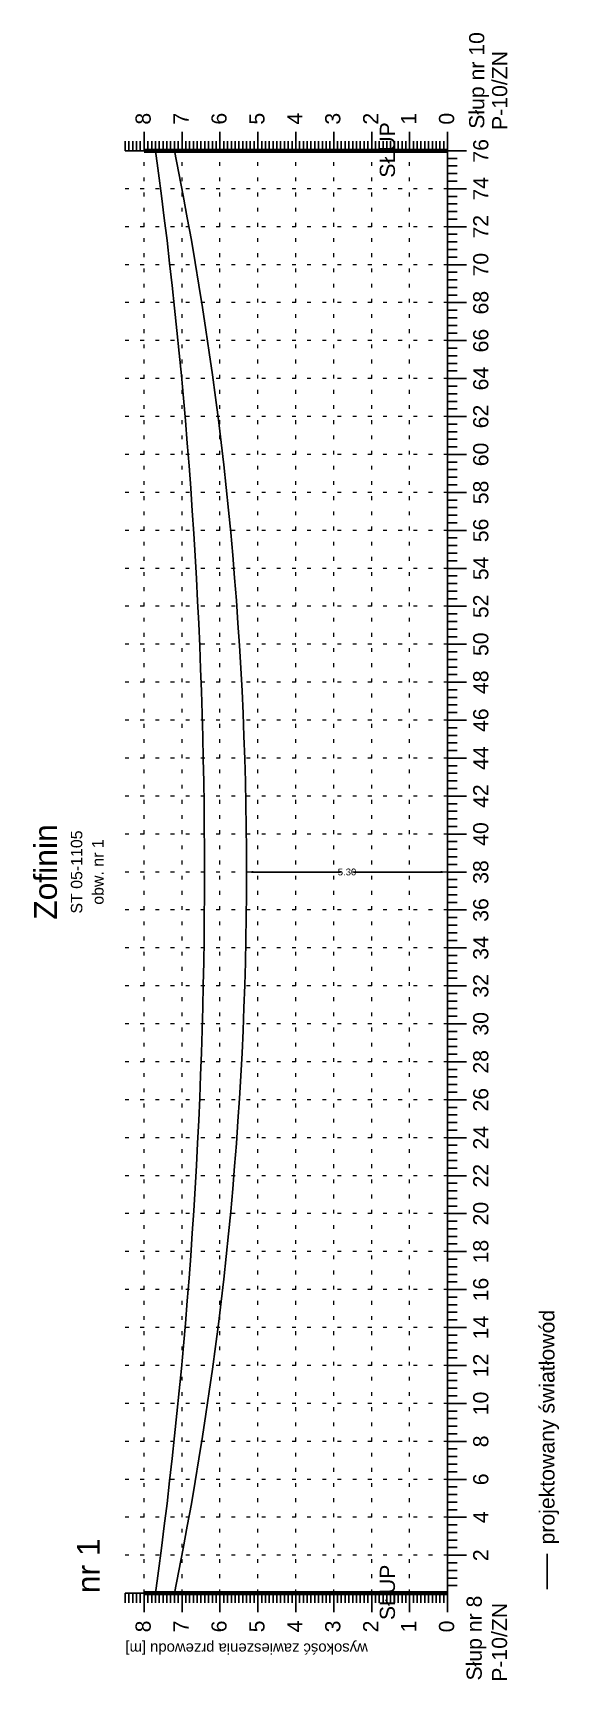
# Model space of a CAD drawing. Header units: inches. Extents: x -863 to 129, y 1307 to 1380.
# Drawn here: x -863.41 to -849.53, y 1322.09 to 1365.48 of the extents above; entities that cross this region are included whole.
import ezdxf
from ezdxf.enums import TextEntityAlignment as Align

# ---------------------------------------------------------------- set-up
doc = ezdxf.new("R2010")
doc.units = ezdxf.units.IN
doc.header["$MEASUREMENT"] = 0
doc.linetypes.add('ACAD_ISO07W100', pattern=[3, 0, -3])
doc.layers.add('_PRZEWIESZENIA_KONTROLA', color=1, linetype='Continuous', lineweight=25)
doc.layers.add('ramka', color=7, linetype='Continuous', plot=False)
doc.styles.get("Standard").update_dxf_attribs({"font": 'arial.ttf'})
doc.dimstyles.get("Standard").update_dxf_attribs({"dimtxt": 0.25, "dimasz": 0.18, "dimexe": 0.18, "dimexo": 0.0625, "dimgap": -0.09, "dimtad": 0, "dimtih": 1, "dimtoh": 1, "dimzin": 0, "dimdsep": 46, "dimtxsty": 'Standard', "dimcen": 0.09, "dimadec": 0, "dimazin": 0, "dimtfac": 1, "dimtofl": 0, "dimtmove": 0, "dimatfit": 3, "dimfxl": 1, "dimtolj": 1, "dimtzin": 0, "dimarcsym": 0})

# ---------------------------------------------------------------- blocks, each defined once
blk = doc.blocks.new('*D1')
at = {"color": 0, "lineweight": -2}
for p, q in [((-857.776, 1343.43), (-857.776, 1343.555)), ((-852.476, 1343.28), (-852.476, 1343.555)), ((-857.596, 1343.375), (-855.306, 1343.375)), ((-852.656, 1343.375), (-854.946, 1343.375))]:
    blk.add_line(p, q, dxfattribs=at)
at = {"color": 0}
for points in [[(-857.596, 1343.405), (-857.596, 1343.345), (-857.776, 1343.375)], [(-852.656, 1343.405), (-852.656, 1343.345), (-852.476, 1343.375)]]:
    blk.add_solid(points, dxfattribs=at)
at = {"layer": 'Defpoints', "color": 0}
for p in [(-857.776, 1343.367), (-852.476, 1343.375), (-852.476, 1343.217)]:
    blk.add_point(p, dxfattribs=at)
at = {"color": 0, "lineweight": 25, "insert": (-855.126, 1343.375), "char_height": 0.18, "attachment_point": 5}
blk.add_mtext('\\A1;5.30', dxfattribs=at)

msp = doc.modelspace()

# ---------------------------------------------------------------- linework, layer by layer
for p, q in [((-860.976, 1362.375), (-860.976, 1362.625)), ((-860.876, 1362.375), (-860.876, 1362.625)), ((-860.776, 1362.375), (-860.776, 1362.625)), ((-860.676, 1362.375), (-860.676, 1362.625)), ((-860.576, 1362.375), (-860.576, 1362.625)), ((-860.476, 1362.375), (-860.476, 1362.875)), ((-860.376, 1362.375), (-860.376, 1362.625)), ((-860.276, 1362.375), (-860.276, 1362.625)), ((-860.176, 1362.375), (-860.176, 1362.625)), ((-860.076, 1362.375), (-860.076, 1362.625)), ((-859.976, 1362.375), (-859.976, 1362.625)), ((-859.876, 1362.375), (-859.876, 1362.625)), ((-859.776, 1362.375), (-859.776, 1362.625)), ((-859.676, 1362.375), (-859.676, 1362.625)), ((-859.576, 1362.375), (-859.576, 1362.625)), ((-859.476, 1362.375), (-859.476, 1362.875)), ((-859.376, 1362.375), (-859.376, 1362.625)), ((-859.276, 1362.375), (-859.276, 1362.625)), ((-859.176, 1362.375), (-859.176, 1362.625)), ((-859.076, 1362.375), (-859.076, 1362.625)), ((-858.976, 1362.375), (-858.976, 1362.625)), ((-858.876, 1362.375), (-858.876, 1362.625)), ((-858.776, 1362.375), (-858.776, 1362.625)), ((-858.676, 1362.375), (-858.676, 1362.625)), ((-858.576, 1362.375), (-858.576, 1362.625)), ((-858.476, 1362.375), (-858.476, 1362.875)), ((-858.376, 1362.375), (-858.376, 1362.625)), ((-858.276, 1362.375), (-858.276, 1362.625)), ((-858.176, 1362.375), (-858.176, 1362.625)), ((-858.076, 1362.375), (-858.076, 1362.625)), ((-857.976, 1362.375), (-857.976, 1362.625)), ((-857.876, 1362.375), (-857.876, 1362.625)), ((-857.776, 1362.375), (-857.776, 1362.625)), ((-857.676, 1362.375), (-857.676, 1362.625)), ((-857.576, 1362.375), (-857.576, 1362.625)), ((-857.476, 1362.375), (-857.476, 1362.875)), ((-857.376, 1362.375), (-857.376, 1362.625)), ((-857.276, 1362.375), (-857.276, 1362.625)), ((-857.176, 1362.375), (-857.176, 1362.625)), ((-857.076, 1362.375), (-857.076, 1362.625)), ((-856.976, 1362.375), (-856.976, 1362.625)), ((-856.876, 1362.375), (-856.876, 1362.625)), ((-856.776, 1362.375), (-856.776, 1362.625)), ((-856.676, 1362.375), (-856.676, 1362.625)), ((-856.576, 1362.375), (-856.576, 1362.625)), ((-856.476, 1362.375), (-856.476, 1362.875)), ((-856.376, 1362.375), (-856.376, 1362.625)), ((-856.276, 1362.375), (-856.276, 1362.625)), ((-856.176, 1362.375), (-856.176, 1362.625)), ((-856.076, 1362.375), (-856.076, 1362.625)), ((-855.976, 1362.375), (-855.976, 1362.625)), ((-855.876, 1362.375), (-855.876, 1362.625)), ((-855.776, 1362.375), (-855.776, 1362.625)), ((-855.676, 1362.375), (-855.676, 1362.625)), ((-855.576, 1362.375), (-855.576, 1362.625)), ((-855.476, 1362.375), (-855.476, 1362.875)), ((-855.376, 1362.375), (-855.376, 1362.625)), ((-855.276, 1362.375), (-855.276, 1362.625)), ((-855.176, 1362.375), (-855.176, 1362.625)), ((-855.076, 1362.375), (-855.076, 1362.625)), ((-854.976, 1362.375), (-854.976, 1362.625)), ((-854.876, 1362.375), (-854.876, 1362.625)), ((-854.776, 1362.375), (-854.776, 1362.625)), ((-854.676, 1362.375), (-854.676, 1362.625)), ((-854.576, 1362.375), (-854.576, 1362.625)), ((-854.476, 1362.375), (-854.476, 1362.875)), ((-854.376, 1362.375), (-854.376, 1362.625)), ((-854.276, 1362.375), (-854.276, 1362.625)), ((-854.176, 1362.375), (-854.176, 1362.625)), ((-854.076, 1362.375), (-854.076, 1362.625)), ((-853.976, 1362.375), (-853.976, 1362.625)), ((-853.876, 1362.375), (-853.876, 1362.625)), ((-853.776, 1362.375), (-853.776, 1362.625)), ((-853.676, 1362.375), (-853.676, 1362.625)), ((-853.576, 1362.375), (-853.576, 1362.625)), ((-853.476, 1362.375), (-853.476, 1362.875)), ((-853.376, 1362.375), (-853.376, 1362.625)), ((-853.276, 1362.375), (-853.276, 1362.625)), ((-853.176, 1362.375), (-853.176, 1362.625)), ((-853.076, 1362.375), (-853.076, 1362.625)), ((-852.976, 1362.375), (-852.976, 1362.625)), ((-852.876, 1362.375), (-852.876, 1362.625)), ((-852.776, 1362.375), (-852.776, 1362.625)), ((-852.676, 1362.375), (-852.676, 1362.625)), ((-852.576, 1362.375), (-852.576, 1362.625)), ((-852.476, 1362.375), (-852.476, 1362.875)), ((-860.976, 1362.375), (-852.476, 1362.375)), ((-852.476, 1324.375), (-852.476, 1362.375)), ((-852.476, 1362.375), (-851.976, 1362.375)), ((-852.476, 1362.175), (-852.226, 1362.175)), ((-852.476, 1361.975), (-852.226, 1361.975)), ((-852.476, 1361.775), (-852.226, 1361.775)), ((-852.476, 1361.575), (-852.226, 1361.575)), ((-852.476, 1361.375), (-851.976, 1361.375)), ((-852.476, 1361.175), (-852.226, 1361.175)), ((-852.476, 1360.975), (-852.226, 1360.975)), ((-852.476, 1360.775), (-852.226, 1360.775)), ((-852.476, 1360.575), (-852.226, 1360.575)), ((-852.476, 1360.375), (-851.976, 1360.375)), ((-852.476, 1360.175), (-852.226, 1360.175)), ((-852.476, 1359.975), (-852.226, 1359.975)), ((-852.476, 1359.775), (-852.226, 1359.775)), ((-852.476, 1359.575), (-852.226, 1359.575)), ((-852.476, 1359.375), (-851.976, 1359.375)), ((-852.476, 1359.175), (-852.226, 1359.175)), ((-852.476, 1358.975), (-852.226, 1358.975)), ((-852.476, 1358.775), (-852.226, 1358.775)), ((-852.476, 1358.575), (-852.226, 1358.575)), ((-852.476, 1358.375), (-851.976, 1358.375)), ((-852.476, 1358.175), (-852.226, 1358.175)), ((-852.476, 1357.975), (-852.226, 1357.975)), ((-852.476, 1357.775), (-852.226, 1357.775)), ((-852.476, 1357.575), (-852.226, 1357.575)), ((-852.476, 1357.375), (-851.976, 1357.375)), ((-852.476, 1357.175), (-852.226, 1357.175)), ((-852.476, 1356.975), (-852.226, 1356.975)), ((-852.476, 1356.775), (-852.226, 1356.775)), ((-852.476, 1356.575), (-852.226, 1356.575)), ((-852.476, 1356.375), (-851.976, 1356.375)), ((-852.476, 1356.175), (-852.226, 1356.175)), ((-852.476, 1355.975), (-852.226, 1355.975)), ((-852.476, 1355.775), (-852.226, 1355.775)), ((-852.476, 1355.575), (-852.226, 1355.575)), ((-852.476, 1355.375), (-851.976, 1355.375)), ((-852.476, 1355.175), (-852.226, 1355.175)), ((-852.476, 1354.975), (-852.226, 1354.975)), ((-852.476, 1354.775), (-852.226, 1354.775)), ((-852.476, 1354.575), (-852.226, 1354.575)), ((-852.476, 1354.375), (-851.976, 1354.375)), ((-852.476, 1354.175), (-852.226, 1354.175)), ((-852.476, 1353.975), (-852.226, 1353.975)), ((-852.476, 1353.775), (-852.226, 1353.775)), ((-852.476, 1353.575), (-852.226, 1353.575)), ((-852.476, 1353.375), (-851.976, 1353.375)), ((-852.476, 1353.175), (-852.226, 1353.175)), ((-852.476, 1352.975), (-852.226, 1352.975)), ((-852.476, 1352.775), (-852.226, 1352.775)), ((-852.476, 1352.575), (-852.226, 1352.575)), ((-852.476, 1352.375), (-851.976, 1352.375)), ((-852.476, 1352.175), (-852.226, 1352.175)), ((-852.476, 1351.975), (-852.226, 1351.975)), ((-852.476, 1351.775), (-852.226, 1351.775)), ((-852.476, 1351.575), (-852.226, 1351.575)), ((-852.476, 1351.375), (-851.976, 1351.375)), ((-852.476, 1351.175), (-852.226, 1351.175)), ((-852.476, 1350.975), (-852.226, 1350.975)), ((-852.476, 1350.775), (-852.226, 1350.775)), ((-852.476, 1350.575), (-852.226, 1350.575)), ((-852.476, 1350.375), (-851.976, 1350.375)), ((-852.476, 1350.175), (-852.226, 1350.175)), ((-852.476, 1349.975), (-852.226, 1349.975)), ((-852.476, 1349.775), (-852.226, 1349.775)), ((-852.476, 1349.575), (-852.226, 1349.575)), ((-852.476, 1349.375), (-851.976, 1349.375)), ((-852.476, 1349.175), (-852.226, 1349.175)), ((-852.476, 1348.975), (-852.226, 1348.975)), ((-852.476, 1348.775), (-852.226, 1348.775)), ((-852.476, 1348.575), (-852.226, 1348.575)), ((-852.476, 1348.375), (-851.976, 1348.375)), ((-852.476, 1348.175), (-852.226, 1348.175)), ((-852.476, 1347.975), (-852.226, 1347.975)), ((-852.476, 1347.775), (-852.226, 1347.775)), ((-852.476, 1347.575), (-852.226, 1347.575)), ((-852.476, 1347.375), (-851.976, 1347.375)), ((-852.476, 1347.175), (-852.226, 1347.175)), ((-852.476, 1346.975), (-852.226, 1346.975)), ((-852.476, 1346.775), (-852.226, 1346.775)), ((-852.476, 1346.575), (-852.226, 1346.575)), ((-852.476, 1346.375), (-851.976, 1346.375)), ((-852.476, 1346.175), (-852.226, 1346.175)), ((-852.476, 1345.975), (-852.226, 1345.975)), ((-852.476, 1345.775), (-852.226, 1345.775)), ((-852.476, 1345.575), (-852.226, 1345.575)), ((-852.476, 1345.375), (-851.976, 1345.375)), ((-852.476, 1345.175), (-852.226, 1345.175)), ((-852.476, 1344.975), (-852.226, 1344.975)), ((-852.476, 1344.775), (-852.226, 1344.775)), ((-852.476, 1344.575), (-852.226, 1344.575)), ((-852.476, 1344.375), (-851.976, 1344.375)), ((-852.476, 1344.175), (-852.226, 1344.175)), ((-852.476, 1343.975), (-852.226, 1343.975)), ((-852.476, 1343.775), (-852.226, 1343.775)), ((-852.476, 1343.575), (-852.226, 1343.575)), ((-852.476, 1343.375), (-851.976, 1343.375)), ((-852.476, 1343.175), (-852.226, 1343.175)), ((-852.476, 1342.975), (-852.226, 1342.975)), ((-852.476, 1342.775), (-852.226, 1342.775)), ((-852.476, 1342.575), (-852.226, 1342.575)), ((-852.476, 1342.375), (-851.976, 1342.375)), ((-852.476, 1342.175), (-852.226, 1342.175)), ((-852.476, 1341.975), (-852.226, 1341.975)), ((-852.476, 1341.775), (-852.226, 1341.775)), ((-852.476, 1341.575), (-852.226, 1341.575)), ((-852.476, 1341.375), (-851.976, 1341.375)), ((-852.476, 1341.175), (-852.226, 1341.175)), ((-852.476, 1340.975), (-852.226, 1340.975)), ((-852.476, 1340.775), (-852.226, 1340.775)), ((-852.476, 1340.575), (-852.226, 1340.575)), ((-852.476, 1340.375), (-851.976, 1340.375)), ((-852.476, 1340.175), (-852.226, 1340.175)), ((-852.476, 1339.975), (-852.226, 1339.975)), ((-852.476, 1339.775), (-852.226, 1339.775)), ((-852.476, 1339.575), (-852.226, 1339.575)), ((-852.476, 1339.375), (-851.976, 1339.375)), ((-852.476, 1339.175), (-852.226, 1339.175)), ((-852.476, 1338.975), (-852.226, 1338.975)), ((-852.476, 1338.775), (-852.226, 1338.775)), ((-852.476, 1338.575), (-852.226, 1338.575)), ((-852.476, 1338.375), (-851.976, 1338.375)), ((-852.476, 1338.175), (-852.226, 1338.175)), ((-852.476, 1337.975), (-852.226, 1337.975)), ((-852.476, 1337.775), (-852.226, 1337.775)), ((-852.476, 1337.575), (-852.226, 1337.575)), ((-852.476, 1337.375), (-851.976, 1337.375)), ((-852.476, 1337.175), (-852.226, 1337.175)), ((-852.476, 1336.975), (-852.226, 1336.975)), ((-852.476, 1336.775), (-852.226, 1336.775)), ((-852.476, 1336.575), (-852.226, 1336.575)), ((-852.476, 1336.375), (-851.976, 1336.375)), ((-852.476, 1336.175), (-852.226, 1336.175)), ((-852.476, 1335.975), (-852.226, 1335.975)), ((-852.476, 1335.775), (-852.226, 1335.775)), ((-852.476, 1335.575), (-852.226, 1335.575)), ((-852.476, 1335.375), (-851.976, 1335.375)), ((-852.476, 1335.175), (-852.226, 1335.175)), ((-852.476, 1334.975), (-852.226, 1334.975)), ((-852.476, 1334.775), (-852.226, 1334.775)), ((-852.476, 1334.575), (-852.226, 1334.575)), ((-852.476, 1334.375), (-851.976, 1334.375)), ((-852.476, 1334.175), (-852.226, 1334.175)), ((-852.476, 1333.975), (-852.226, 1333.975)), ((-852.476, 1333.775), (-852.226, 1333.775)), ((-852.476, 1333.575), (-852.226, 1333.575)), ((-852.476, 1333.375), (-851.976, 1333.375)), ((-852.476, 1333.175), (-852.226, 1333.175)), ((-852.476, 1332.975), (-852.226, 1332.975)), ((-852.476, 1332.775), (-852.226, 1332.775)), ((-852.476, 1332.575), (-852.226, 1332.575)), ((-852.476, 1332.375), (-851.976, 1332.375)), ((-852.476, 1332.175), (-852.226, 1332.175)), ((-852.476, 1331.975), (-852.226, 1331.975)), ((-852.476, 1331.775), (-852.226, 1331.775)), ((-852.476, 1331.575), (-852.226, 1331.575)), ((-852.476, 1331.375), (-851.976, 1331.375)), ((-852.476, 1331.175), (-852.226, 1331.175)), ((-852.476, 1330.975), (-852.226, 1330.975)), ((-852.476, 1330.775), (-852.226, 1330.775)), ((-852.476, 1330.575), (-852.226, 1330.575)), ((-852.476, 1330.375), (-851.976, 1330.375)), ((-852.476, 1330.175), (-852.226, 1330.175)), ((-852.476, 1329.975), (-852.226, 1329.975)), ((-852.476, 1329.775), (-852.226, 1329.775)), ((-852.476, 1329.575), (-852.226, 1329.575)), ((-852.476, 1329.375), (-851.976, 1329.375)), ((-852.476, 1329.175), (-852.226, 1329.175)), ((-852.476, 1328.975), (-852.226, 1328.975)), ((-852.476, 1328.775), (-852.226, 1328.775)), ((-852.476, 1328.575), (-852.226, 1328.575)), ((-852.476, 1328.375), (-851.976, 1328.375)), ((-852.476, 1328.175), (-852.226, 1328.175)), ((-852.476, 1327.975), (-852.226, 1327.975)), ((-852.476, 1327.775), (-852.226, 1327.775)), ((-852.476, 1327.575), (-852.226, 1327.575)), ((-852.476, 1327.375), (-851.976, 1327.375)), ((-852.476, 1327.175), (-852.226, 1327.175)), ((-852.476, 1326.975), (-852.226, 1326.975)), ((-852.476, 1326.775), (-852.226, 1326.775)), ((-852.476, 1326.575), (-852.226, 1326.575)), ((-852.476, 1326.375), (-851.976, 1326.375)), ((-852.476, 1326.175), (-852.226, 1326.175)), ((-852.476, 1325.975), (-852.226, 1325.975)), ((-852.476, 1325.775), (-852.226, 1325.775)), ((-852.476, 1325.575), (-852.226, 1325.575)), ((-852.476, 1325.375), (-851.976, 1325.375)), ((-852.476, 1325.175), (-852.226, 1325.175)), ((-852.476, 1324.975), (-852.226, 1324.975)), ((-860.976, 1324.375), (-852.476, 1324.375)), ((-860.976, 1324.375), (-860.976, 1324.125)), ((-860.876, 1324.375), (-860.876, 1324.125)), ((-860.776, 1324.375), (-860.776, 1324.125)), ((-860.676, 1324.375), (-860.676, 1324.125)), ((-860.576, 1324.375), (-860.576, 1324.125)), ((-860.476, 1324.375), (-860.476, 1323.875)), ((-860.376, 1324.375), (-860.376, 1324.125)), ((-860.276, 1324.375), (-860.276, 1324.125)), ((-860.176, 1324.375), (-860.176, 1324.125)), ((-860.076, 1324.375), (-860.076, 1324.125)), ((-859.976, 1324.375), (-859.976, 1324.125)), ((-859.876, 1324.375), (-859.876, 1324.125)), ((-859.776, 1324.375), (-859.776, 1324.125)), ((-859.676, 1324.375), (-859.676, 1324.125)), ((-859.576, 1324.375), (-859.576, 1324.125)), ((-859.476, 1324.375), (-859.476, 1323.875)), ((-859.376, 1324.375), (-859.376, 1324.125)), ((-859.276, 1324.375), (-859.276, 1324.125)), ((-859.176, 1324.375), (-859.176, 1324.125)), ((-859.076, 1324.375), (-859.076, 1324.125)), ((-858.976, 1324.375), (-858.976, 1324.125)), ((-858.876, 1324.375), (-858.876, 1324.125)), ((-858.776, 1324.375), (-858.776, 1324.125)), ((-858.676, 1324.375), (-858.676, 1324.125)), ((-858.576, 1324.375), (-858.576, 1324.125)), ((-858.476, 1324.375), (-858.476, 1323.875)), ((-858.376, 1324.375), (-858.376, 1324.125)), ((-858.276, 1324.375), (-858.276, 1324.125)), ((-858.176, 1324.375), (-858.176, 1324.125)), ((-858.076, 1324.375), (-858.076, 1324.125)), ((-857.976, 1324.375), (-857.976, 1324.125)), ((-857.876, 1324.375), (-857.876, 1324.125)), ((-857.776, 1324.375), (-857.776, 1324.125)), ((-857.676, 1324.375), (-857.676, 1324.125)), ((-857.576, 1324.375), (-857.576, 1324.125)), ((-857.476, 1324.375), (-857.476, 1323.875)), ((-857.376, 1324.375), (-857.376, 1324.125)), ((-857.276, 1324.375), (-857.276, 1324.125)), ((-857.176, 1324.375), (-857.176, 1324.125)), ((-857.076, 1324.375), (-857.076, 1324.125)), ((-856.976, 1324.375), (-856.976, 1324.125)), ((-856.876, 1324.375), (-856.876, 1324.125)), ((-856.776, 1324.375), (-856.776, 1324.125)), ((-856.676, 1324.375), (-856.676, 1324.125)), ((-856.576, 1324.375), (-856.576, 1324.125)), ((-856.476, 1324.375), (-856.476, 1323.875)), ((-856.376, 1324.375), (-856.376, 1324.125)), ((-856.276, 1324.375), (-856.276, 1324.125)), ((-856.176, 1324.375), (-856.176, 1324.125)), ((-856.076, 1324.375), (-856.076, 1324.125)), ((-855.976, 1324.375), (-855.976, 1324.125)), ((-855.876, 1324.375), (-855.876, 1324.125)), ((-855.776, 1324.375), (-855.776, 1324.125)), ((-855.676, 1324.375), (-855.676, 1324.125)), ((-855.576, 1324.375), (-855.576, 1324.125)), ((-855.476, 1324.375), (-855.476, 1323.875)), ((-855.376, 1324.375), (-855.376, 1324.125)), ((-855.276, 1324.375), (-855.276, 1324.125)), ((-855.176, 1324.375), (-855.176, 1324.125)), ((-855.076, 1324.375), (-855.076, 1324.125)), ((-854.976, 1324.375), (-854.976, 1324.125)), ((-854.876, 1324.375), (-854.876, 1324.125)), ((-854.776, 1324.375), (-854.776, 1324.125)), ((-854.676, 1324.375), (-854.676, 1324.125)), ((-854.576, 1324.375), (-854.576, 1324.125)), ((-854.476, 1324.375), (-854.476, 1323.875)), ((-854.376, 1324.375), (-854.376, 1324.125)), ((-854.276, 1324.375), (-854.276, 1324.125)), ((-854.176, 1324.375), (-854.176, 1324.125)), ((-854.076, 1324.375), (-854.076, 1324.125)), ((-853.976, 1324.375), (-853.976, 1324.125)), ((-853.876, 1324.375), (-853.876, 1324.125)), ((-853.776, 1324.375), (-853.776, 1324.125)), ((-853.676, 1324.375), (-853.676, 1324.125)), ((-853.576, 1324.375), (-853.576, 1324.125)), ((-853.476, 1324.375), (-853.476, 1323.875)), ((-853.376, 1324.375), (-853.376, 1324.125)), ((-853.276, 1324.375), (-853.276, 1324.125)), ((-853.176, 1324.375), (-853.176, 1324.125)), ((-853.076, 1324.375), (-853.076, 1324.125)), ((-852.976, 1324.375), (-852.976, 1324.125)), ((-852.876, 1324.375), (-852.876, 1324.125)), ((-852.776, 1324.375), (-852.776, 1324.125)), ((-852.676, 1324.375), (-852.676, 1324.125)), ((-852.576, 1324.375), (-852.576, 1324.125)), ((-852.476, 1324.775), (-852.226, 1324.775)), ((-852.476, 1324.575), (-852.226, 1324.575)), ((-852.476, 1324.375), (-852.476, 1323.875))]:
    msp.add_line(p, q)
at = {"linetype": 'ACAD_ISO07W100', "lineweight": 15, "ltscale": 0.1}
for p, q in [((-852.476, 1362.375), (-860.976, 1362.375)), ((-860.476, 1324.375), (-860.476, 1362.375)), ((-859.476, 1324.375), (-859.476, 1362.375)), ((-858.476, 1324.375), (-858.476, 1362.375)), ((-857.476, 1324.375), (-857.476, 1362.375)), ((-856.476, 1324.375), (-856.476, 1362.375)), ((-855.476, 1324.375), (-855.476, 1362.375)), ((-854.476, 1324.375), (-854.476, 1362.375)), ((-853.476, 1324.375), (-853.476, 1362.375)), ((-852.476, 1324.375), (-852.476, 1362.375)), ((-852.476, 1361.375), (-860.976, 1361.375)), ((-852.476, 1360.375), (-860.976, 1360.375)), ((-852.476, 1359.375), (-860.976, 1359.375)), ((-852.476, 1358.375), (-860.976, 1358.375)), ((-852.476, 1357.375), (-860.976, 1357.375)), ((-852.476, 1356.375), (-860.976, 1356.375)), ((-852.476, 1355.375), (-860.976, 1355.375)), ((-852.476, 1354.375), (-860.976, 1354.375)), ((-852.476, 1353.375), (-860.976, 1353.375)), ((-852.476, 1352.375), (-860.976, 1352.375)), ((-852.476, 1351.375), (-860.976, 1351.375)), ((-852.476, 1350.375), (-860.976, 1350.375)), ((-852.476, 1349.375), (-860.976, 1349.375)), ((-852.476, 1348.375), (-860.976, 1348.375)), ((-852.476, 1347.375), (-860.976, 1347.375)), ((-852.476, 1346.375), (-860.976, 1346.375)), ((-852.476, 1345.375), (-860.976, 1345.375)), ((-852.476, 1344.375), (-860.976, 1344.375)), ((-852.476, 1343.375), (-860.976, 1343.375)), ((-852.476, 1342.375), (-860.976, 1342.375)), ((-852.476, 1341.375), (-860.976, 1341.375)), ((-852.476, 1340.375), (-860.976, 1340.375)), ((-852.476, 1339.375), (-860.976, 1339.375)), ((-852.476, 1338.375), (-860.976, 1338.375)), ((-852.476, 1337.375), (-860.976, 1337.375)), ((-852.476, 1336.375), (-860.976, 1336.375)), ((-852.476, 1335.375), (-860.976, 1335.375)), ((-852.476, 1334.375), (-860.976, 1334.375)), ((-852.476, 1333.375), (-860.976, 1333.375)), ((-852.476, 1332.375), (-860.976, 1332.375)), ((-852.476, 1331.375), (-860.976, 1331.375)), ((-852.476, 1330.375), (-860.976, 1330.375)), ((-852.476, 1329.375), (-860.976, 1329.375)), ((-852.476, 1328.375), (-860.976, 1328.375)), ((-852.476, 1327.375), (-860.976, 1327.375)), ((-852.476, 1326.375), (-860.976, 1326.375)), ((-852.476, 1325.375), (-860.976, 1325.375))]:
    msp.add_line(p, q, dxfattribs=at)
at = {"lineweight": 100}
for p, q in [((-852.476, 1362.375), (-860.476, 1362.375)), ((-852.476, 1324.375), (-860.476, 1324.375))]:
    msp.add_line(p, q, dxfattribs=at)
at = {"color": 3, "lineweight": 25}
msp.add_line((-849.846, 1324.48), (-849.846, 1325.411), dxfattribs=at)
at = {"lineweight": 30}
msp.add_arc((-999.235, 1343.375), 140.352, 352.21975, 7.78025, dxfattribs=at)
at = {"color": 3, "lineweight": 30}
msp.add_arc((-953.726, 1343.375), 95.95, 348.57881, 11.42119, dxfattribs=at)
at = {"layer": 'ramka'}
msp.add_line((-852.476, 1324.375), (-852.476, 1343.375), dxfattribs=at)

# ---------------------------------------------------------------- texts
for s, p in [('Słup nr 10', (-851.507, 1362.955)), ('P-10/ZN', (-850.902, 1362.924)), ('8', (-860.302, 1363.065)), ('7', (-859.302, 1363.065)), ('6', (-858.302, 1363.065)), ('5', (-857.302, 1363.065)), ('4', (-856.302, 1363.065)), ('3', (-855.302, 1363.065)), ('2', (-854.302, 1363.065)), ('1', (-853.302, 1363.065)), ('0', (-852.302, 1363.065)), ('projektowany światłowód', (-849.656, 1325.66)), ('Słup nr 8', (-851.574, 1322.075)), ('P-10/ZN', (-850.907, 1322.041))]:
    msp.add_text(s, height=0.4, rotation=90).set_placement(p)
for s, height, p in [('76', 0.4, (-851.4, 1362.375)), ('74', 0.4, (-851.4, 1361.375)), ('72', 0.4, (-851.4, 1360.375)), ('70', 0.4, (-851.4, 1359.375)), ('68', 0.4, (-851.4, 1358.375)), ('66', 0.4, (-851.4, 1357.375)), ('64', 0.4, (-851.4, 1356.375)), ('62', 0.4, (-851.4, 1355.375)), ('60', 0.4, (-851.4, 1354.375)), ('58', 0.4, (-851.4, 1353.375)), ('56', 0.4, (-851.4, 1352.375)), ('54', 0.4, (-851.4, 1351.375)), ('52', 0.4, (-851.4, 1350.375)), ('50', 0.4, (-851.4, 1349.375)), ('48', 0.4, (-851.4, 1348.375)), ('46', 0.4, (-851.4, 1347.375)), ('44', 0.4, (-851.4, 1346.375)), ('42', 0.4, (-851.4, 1345.375)), ('Zofinin', 0.6, (-862.776, 1343.375)), ('ST 05-1105', 0.3, (-862.106, 1343.375)), ('40', 0.4, (-851.4, 1344.375)), ('obw. nr 1', 0.3, (-861.546, 1343.375)), ('38', 0.4, (-851.4, 1343.375)), ('36', 0.4, (-851.4, 1342.375)), ('34', 0.4, (-851.4, 1341.375)), ('32', 0.4, (-851.4, 1340.375)), ('30', 0.4, (-851.4, 1339.375)), ('28', 0.4, (-851.4, 1338.375)), ('26', 0.4, (-851.4, 1337.375)), ('24', 0.4, (-851.4, 1336.375)), ('22', 0.4, (-851.4, 1335.375)), ('20', 0.4, (-851.4, 1334.375)), ('18', 0.4, (-851.4, 1333.375)), ('16', 0.4, (-851.4, 1332.375)), ('14', 0.4, (-851.4, 1331.375)), ('12', 0.4, (-851.4, 1330.375)), ('10', 0.4, (-851.4, 1329.375)), ('8', 0.4, (-851.4, 1328.375)), ('6', 0.4, (-851.4, 1327.375)), ('4', 0.4, (-851.4, 1326.375)), ('2', 0.4, (-851.4, 1325.375))]:
    msp.add_text(s, height=height, rotation=90).set_placement(p, align=Align.CENTER)
for s, p in [('8', (-860.302, 1323.655)), ('7', (-859.302, 1323.655)), ('6', (-858.302, 1323.655)), ('5', (-857.302, 1323.655)), ('4', (-856.302, 1323.655)), ('3', (-855.302, 1323.655)), ('2', (-854.302, 1323.655)), ('1', (-853.302, 1323.655)), ('0', (-852.302, 1323.655))]:
    msp.add_text(s, height=0.4, rotation=90).set_placement(p, align=Align.RIGHT)
at = {"attachment_point": 1}
for s, insert, char_height, width, rotation in [('SŁUP', (-854.262, 1361.667), 0.4, 1.537, 90), ('SŁUP', (-854.262, 1323.667), 0.4, 1.537, 90), ('wysokość zawieszenia przewodu [m]', (-854.578, 1322.772), 0.28, 9.28, 180)]:
    msp.add_mtext(s, dxfattribs=dict(at, insert=insert, char_height=char_height, width=width, rotation=rotation))
at = {"layer": '_PRZEWIESZENIA_KONTROLA', "color": 1}
msp.add_text('nr 1', height=0.6, rotation=90, dxfattribs=at).set_placement((-861.646, 1324.375))

# ---------------------------------------------------------------- dimensions: what is measured, and where the dimension line sits
at = {"lineweight": 25}
dim = msp.add_linear_dim(base=(-852.476, 1343.375), p1=(-857.776, 1343.367), p2=(-852.476, 1343.217), angle=180, text='5.30', dimstyle='Standard', dxfattribs=at)
dim.commit()
dim.dimension.update_dxf_attribs({"geometry": '*D1', "text_midpoint": (-855.126, 1343.375)})

doc.saveas('drawing.dxf')
